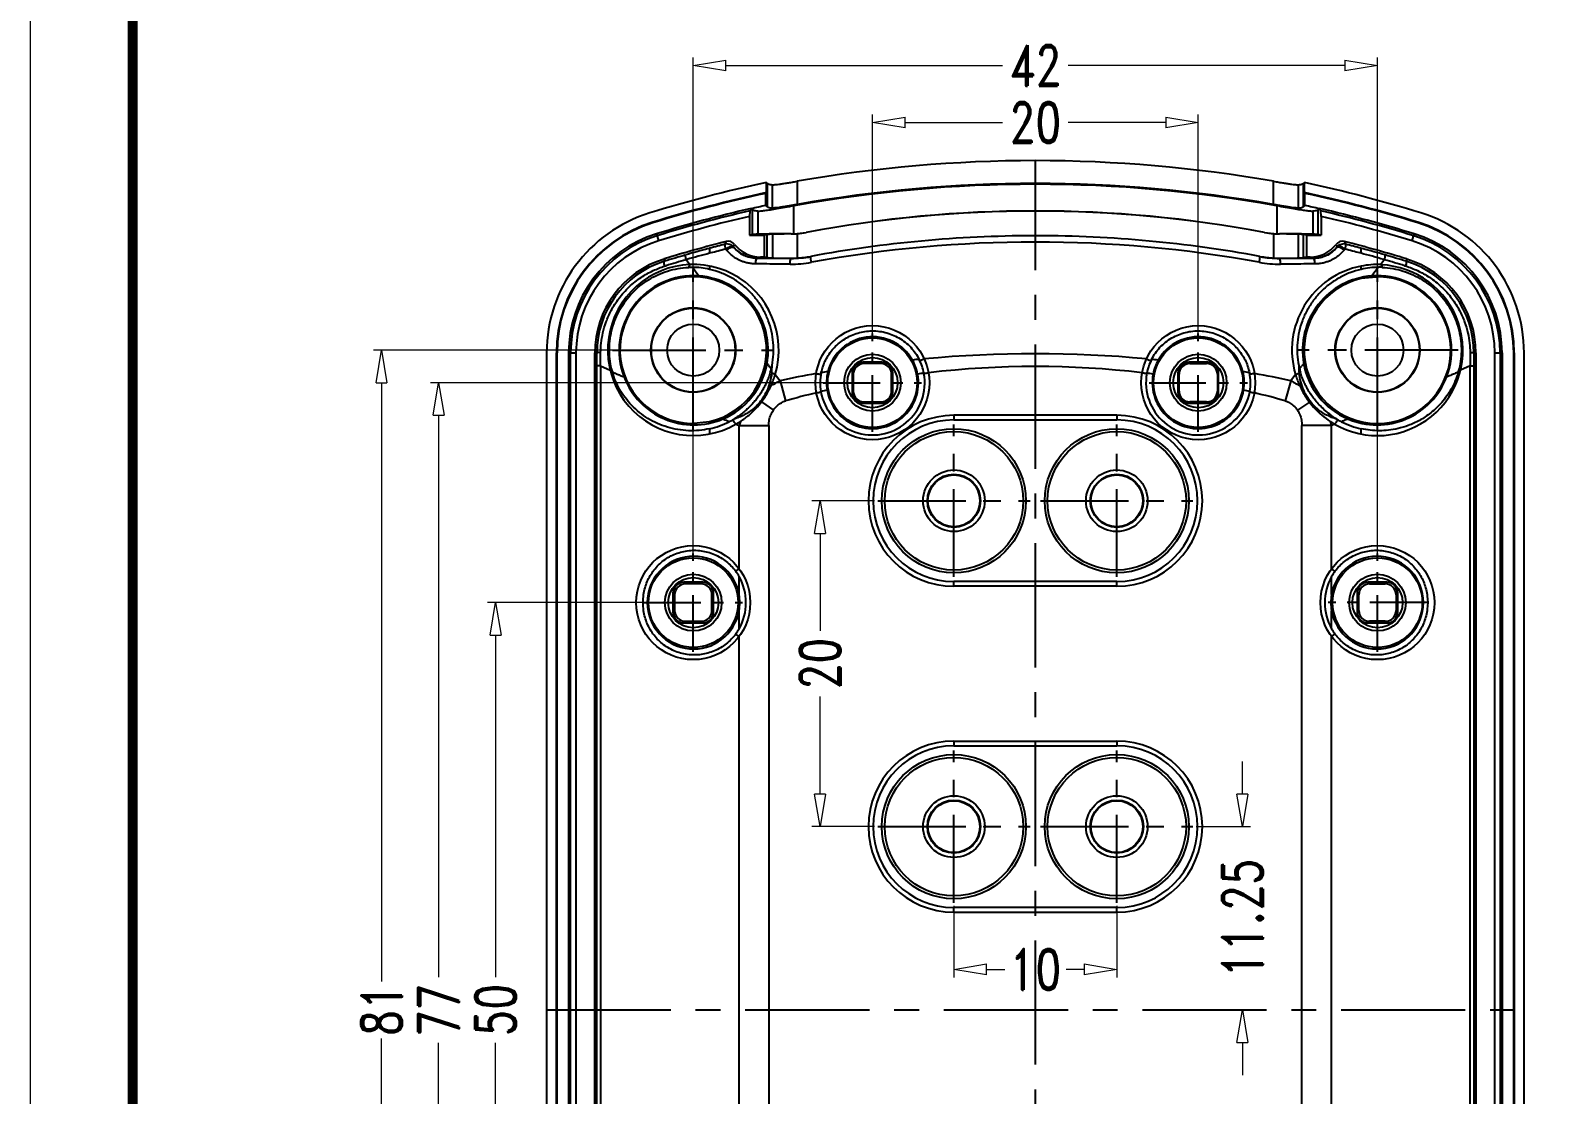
# Model space of a CAD drawing. Header units: millimetres. Extents: x 6083 to 6448, y 1315 to 1569.
# Drawn here: x 6082.9 to 6175.8, y 1370.4 to 1435.7 of the extents above; entities that cross this region are included whole.
import ezdxf

# ---------------------------------------------------------------- set-up
doc = ezdxf.new("R2010")
doc.units = ezdxf.units.MM
doc.linetypes.add('CENTER', pattern=[50.8, 31.75, -6.35, 6.35, -6.35])
doc.layers.add('dim', color=82, linetype='Continuous', lineweight=9)
doc.layers.add('from', color=7, linetype='Continuous', lineweight=13)
doc.styles.add('ROMAND', font='romand.shx', dxfattribs={"width": 0.75, "bigfont": 'gbcbig.shx'})
doc.dimstyles.new('YanXiu', dxfattribs={"dimtxt": 2.5, "dimasz": 2.2, "dimexe": 1, "dimexo": 0, "dimgap": 0.66, "dimtad": 0, "dimzin": 9, "dimdsep": 46, "dimtxsty": 'ROMAND', "dimblk": 'CLOSEDBLANK', "dimcen": 0, "dimclrd": 3, "dimclre": 3, "dimclrt": 7, "dimazin": 2, "dimtfac": 1, "dimtofl": 0, "dimtmove": 0, "dimatfit": 3, "dimldrblk": 'CLOSEDBLANK', "dimfxl": 1, "dimlwd": 5, "dimlwe": 5, "dimarcsym": 0})

# ---------------------------------------------------------------- blocks, each defined once
blk = doc.blocks.new('_ClosedBlank')
at = {"color": 0, "linetype": 'ByBlock', "lineweight": -2}
for p, q in [((-1, 0.167), (0, 0)), ((-1, 0.167), (-1, -0.167)), ((0, 0), (-1, -0.167))]:
    blk.add_line(p, q, dxfattribs=at)
blk = doc.blocks.new('*D49')
at = {"layer": 'Defpoints', "color": 0, "transparency": 16777216}
for p in [(-24.025, 25), (-33.135, -25), (-24.025, -25)]:
    blk.add_point(p, dxfattribs=at)
at = {"layer": 'dim', "color": 3, "lineweight": 5, "transparency": 16777216}
for p, q in [((-24.025, 25), (-33.635, 25)), ((-33.135, 23), (-33.135, 2.018)), ((-33.135, -23), (-33.135, -2.018)), ((-24.025, -25), (-33.635, -25))]:
    blk.add_line(p, q, dxfattribs=at)
at = {"layer": 'dim', "color": 3, "lineweight": 5, "transparency": 16777216, "xscale": 2, "yscale": 2, "zscale": 2}
for p, rotation in [((-33.135, 25), 90), ((-33.135, -25), 270)]:
    blk.add_blockref('_ClosedBlank', p, dxfattribs=dict(at, rotation=rotation))
at = {"layer": 'dim', "color": 7, "transparency": 16777216, "insert": (-33.135, 0), "char_height": 2.5, "attachment_point": 5, "rotation": 90, "style": 'ROMAND'}
blk.add_mtext('50', dxfattribs=at)
blk = doc.blocks.new('*D50')
at = {"layer": 'Defpoints', "color": 0, "transparency": 16777216}
for p in [(-25.95, 40.5), (-40.135, -40.5), (-25.95, -40.5)]:
    blk.add_point(p, dxfattribs=at)
at = {"layer": 'dim', "color": 3, "lineweight": 5, "transparency": 16777216}
for p, q in [((-25.95, 40.5), (-40.635, 40.5)), ((-40.135, 38.5), (-40.135, 1.75)), ((-40.135, -38.5), (-40.135, -1.75)), ((-25.95, -40.5), (-40.635, -40.5))]:
    blk.add_line(p, q, dxfattribs=at)
at = {"layer": 'dim', "color": 3, "lineweight": 5, "transparency": 16777216, "xscale": 2, "yscale": 2, "zscale": 2}
for p, rotation in [((-40.135, 40.5), 90), ((-40.135, -40.5), 270)]:
    blk.add_blockref('_ClosedBlank', p, dxfattribs=dict(at, rotation=rotation))
at = {"layer": 'dim', "color": 7, "transparency": 16777216, "insert": (-40.135, 0), "char_height": 2.5, "attachment_point": 5, "rotation": 90, "style": 'ROMAND'}
blk.add_mtext('81', dxfattribs=at)
blk = doc.blocks.new('*D51')
at = {"layer": 'Defpoints', "color": 0, "transparency": 16777216}
for p in [(-13.018, 38.5), (-36.635, -38.5), (-13.105, -38.5)]:
    blk.add_point(p, dxfattribs=at)
at = {"layer": 'dim', "color": 3, "lineweight": 5, "transparency": 16777216}
for p, q in [((-13.018, 38.5), (-37.135, 38.5)), ((-36.635, 36.5), (-36.635, 2.018)), ((-36.635, -36.5), (-36.635, -2.018)), ((-13.105, -38.5), (-37.135, -38.5))]:
    blk.add_line(p, q, dxfattribs=at)
at = {"layer": 'dim', "color": 3, "lineweight": 5, "transparency": 16777216, "xscale": 2, "yscale": 2, "zscale": 2}
for p, rotation in [((-36.635, 38.5), 90), ((-36.635, -38.5), 270)]:
    blk.add_blockref('_ClosedBlank', p, dxfattribs=dict(at, rotation=rotation))
at = {"layer": 'dim', "color": 7, "transparency": 16777216, "insert": (-36.635, 0), "char_height": 2.5, "attachment_point": 5, "rotation": 90, "style": 'ROMAND'}
blk.add_mtext('77', dxfattribs=at)
blk = doc.blocks.new('*D52')
at = {"layer": 'Defpoints', "color": 0, "transparency": 16777216}
for p in [(21, 57.967), (-21, 28.025), (21, 28.025)]:
    blk.add_point(p, dxfattribs=at)
at = {"layer": 'dim', "color": 3, "lineweight": 5, "transparency": 16777216}
for p, q in [((-21, 28.025), (-21, 58.467)), ((-19, 57.967), (-2.018, 57.967)), ((19, 57.967), (2.018, 57.967)), ((21, 28.025), (21, 58.467))]:
    blk.add_line(p, q, dxfattribs=at)
at = {"layer": 'dim', "color": 3, "lineweight": 5, "transparency": 16777216, "xscale": 2, "yscale": 2, "zscale": 2, "rotation": 180}
blk.add_blockref('_ClosedBlank', (-21, 57.967), dxfattribs=at)
at = {"layer": 'dim', "color": 3, "lineweight": 5, "transparency": 16777216, "xscale": 2, "yscale": 2, "zscale": 2}
blk.add_blockref('_ClosedBlank', (21, 57.967), dxfattribs=at)
at = {"layer": 'dim', "color": 7, "transparency": 16777216, "insert": (0, 57.967), "char_height": 2.5, "attachment_point": 5, "style": 'ROMAND'}
blk.add_mtext('42', dxfattribs=at)
blk = doc.blocks.new('*D53')
at = {"layer": 'Defpoints', "color": 0, "transparency": 16777216}
for p in [(10, 54.467), (-10, 41.518), (10, 41.518)]:
    blk.add_point(p, dxfattribs=at)
at = {"layer": 'dim', "color": 3, "lineweight": 5, "transparency": 16777216}
for p, q in [((-10, 41.518), (-10, 54.967)), ((10, 41.518), (10, 54.967)), ((-8, 54.467), (-2.018, 54.467)), ((8, 54.467), (2.018, 54.467))]:
    blk.add_line(p, q, dxfattribs=at)
at = {"layer": 'dim', "color": 3, "lineweight": 5, "transparency": 16777216, "xscale": 2, "yscale": 2, "zscale": 2, "rotation": 180}
blk.add_blockref('_ClosedBlank', (-10, 54.467), dxfattribs=at)
at = {"layer": 'dim', "color": 3, "lineweight": 5, "transparency": 16777216, "xscale": 2, "yscale": 2, "zscale": 2}
blk.add_blockref('_ClosedBlank', (10, 54.467), dxfattribs=at)
at = {"layer": 'dim', "color": 7, "transparency": 16777216, "insert": (0, 54.467), "char_height": 2.5, "attachment_point": 5, "style": 'ROMAND'}
blk.add_mtext('20', dxfattribs=at)
blk = doc.blocks.new('*D54')
at = {"layer": 'Defpoints', "color": 0, "transparency": 16777216}
for p in [(-9.867, 31.25), (-13.217, 11.25), (-9.867, 11.25)]:
    blk.add_point(p, dxfattribs=at)
at = {"layer": 'dim', "color": 3, "lineweight": 5, "transparency": 16777216}
for p, q in [((-9.867, 31.25), (-13.717, 31.25)), ((-13.217, 29.25), (-13.217, 23.268)), ((-13.217, 13.25), (-13.217, 19.232)), ((-9.867, 11.25), (-13.717, 11.25))]:
    blk.add_line(p, q, dxfattribs=at)
at = {"layer": 'dim', "color": 3, "lineweight": 5, "transparency": 16777216, "xscale": 2, "yscale": 2, "zscale": 2}
for p, rotation in [((-13.217, 31.25), 90), ((-13.217, 11.25), 270)]:
    blk.add_blockref('_ClosedBlank', p, dxfattribs=dict(at, rotation=rotation))
at = {"layer": 'dim', "color": 7, "transparency": 16777216, "insert": (-13.217, 21.25), "char_height": 2.5, "attachment_point": 5, "rotation": 90, "style": 'ROMAND'}
blk.add_mtext('20', dxfattribs=at)
blk = doc.blocks.new('*D55')
at = {"layer": 'Defpoints', "color": 0, "transparency": 16777216}
for p in [(9.867, 11.25), (9.867, 0), (12.709, 0)]:
    blk.add_point(p, dxfattribs=at)
at = {"layer": 'dim', "color": 3, "lineweight": 5, "transparency": 16777216}
for p, q in [((12.709, 13.25), (12.709, 15.25)), ((9.867, 11.25), (13.208, 11.25)), ((9.867, 0), (13.208, 0)), ((12.709, -2), (12.709, -4))]:
    blk.add_line(p, q, dxfattribs=at)
at = {"layer": 'dim', "color": 3, "lineweight": 5, "transparency": 16777216, "xscale": 2, "yscale": 2, "zscale": 2}
for p, rotation in [((12.709, 11.25), 270), ((12.709, 0), 90)]:
    blk.add_blockref('_ClosedBlank', p, dxfattribs=dict(at, rotation=rotation))
at = {"layer": 'dim', "color": 7, "transparency": 16777216, "insert": (12.709, 5.625), "char_height": 2.5, "attachment_point": 5, "rotation": 90, "style": 'ROMAND'}
blk.add_mtext('11.25', dxfattribs=at)
blk = doc.blocks.new('*D56')
at = {"layer": 'Defpoints', "color": 0, "transparency": 16777216}
for p in [(-5, 6.383), (5, 6.383), (5, 2.485)]:
    blk.add_point(p, dxfattribs=at)
at = {"layer": 'dim', "color": 3, "lineweight": 5, "transparency": 16777216}
for p, q in [((-5, 6.383), (-5, 1.986)), ((5, 6.383), (5, 1.986)), ((-3, 2.485), (-1.884, 2.485)), ((3, 2.485), (1.884, 2.485))]:
    blk.add_line(p, q, dxfattribs=at)
at = {"layer": 'dim', "color": 3, "lineweight": 5, "transparency": 16777216, "xscale": 2, "yscale": 2, "zscale": 2, "rotation": 180}
blk.add_blockref('_ClosedBlank', (-5, 2.485), dxfattribs=at)
at = {"layer": 'dim', "color": 3, "lineweight": 5, "transparency": 16777216, "xscale": 2, "yscale": 2, "zscale": 2}
blk.add_blockref('_ClosedBlank', (5, 2.485), dxfattribs=at)
at = {"layer": 'dim', "color": 7, "transparency": 16777216, "insert": (0, 2.485), "char_height": 2.5, "attachment_point": 5, "style": 'ROMAND'}
blk.add_mtext('10', dxfattribs=at)
blk = doc.blocks.new('u49')
at = {"color": 1, "linetype": 'CENTER', "ltscale": 0.24}
for p, q in [((0, -52.128), (0, 52.128)), ((-30, 0), (30, 0))]:
    blk.add_line(p, q, dxfattribs=at)
at = {"color": 7, "linetype": 'Continuous'}
for p, q in [((-16.513, 50.164), (-16.55, 50.119)), ((-16.513, 50.777), (-16.466, 50.739)), ((-16.513, 50.164), (-16.513, 50.777)), ((-16.466, 50.739), (-16.466, 49.305)), ((-16.141, 49.218), (-16.141, 50.65)), ((-14.619, 50.863), (-14.619, 49.437)), ((14.619, 49.437), (14.619, 50.863)), ((16.141, 50.65), (16.141, 49.218)), ((16.466, 50.739), (16.513, 50.777)), ((16.466, 49.305), (16.466, 50.739)), ((16.513, 50.164), (16.513, 50.777)), ((16.55, 50.119), (16.513, 50.164)), ((-16.55, 49.373), (-16.55, 50.119)), ((-16.466, 49.305), (-16.55, 49.373)), ((-14.822, 47.64), (-14.822, 49.351)), ((14.822, 49.351), (14.822, 47.64)), ((16.55, 49.373), (16.466, 49.305)), ((16.55, 49.373), (16.55, 50.119)), ((-23.485, 48.347), (-23.474, 48.312)), ((-17.525, 49.047), (-17.54, 48.709)), ((-17.54, 48.709), (-17.54, 47.561)), ((-17.365, 47.59), (-17.365, 49.105)), ((-17.028, 49.018), (-17.028, 47.616)), ((17.028, 49.018), (17.028, 47.616)), ((17.365, 47.59), (17.365, 49.105)), ((17.54, 48.709), (17.525, 49.047)), ((17.54, 48.709), (17.54, 47.561)), ((23.485, 48.347), (23.474, 48.312)), ((-23.263, 47.631), (-23.13, 47.202)), ((-17.365, 47.59), (-17.54, 47.561)), ((-17.54, 47.561), (-16.639, 47.561)), ((-16.466, 47.59), (-16.639, 47.561)), ((-16.639, 47.561), (-16.639, 46.211)), ((-16.466, 46.182), (-16.466, 47.59)), ((-16.141, 47.615), (-16.141, 46.156)), ((-14.996, 47.628), (-14.996, 47.636)), ((-14.619, 47.643), (-14.619, 46.153)), ((-14.062, 47.717), (-14.064, 47.725)), ((14.062, 47.717), (14.064, 47.725)), ((14.619, 47.643), (14.619, 46.153)), ((14.996, 47.628), (14.996, 47.636)), ((16.141, 47.615), (16.141, 46.156)), ((16.639, 47.561), (16.466, 47.59)), ((16.466, 46.182), (16.466, 47.59)), ((16.639, 47.561), (17.54, 47.561)), ((16.639, 47.561), (16.639, 46.211)), ((17.54, 47.561), (17.365, 47.59)), ((23.13, 47.202), (23.263, 47.631)), ((-20.078, 46.728), (-20, 46.749)), ((-19.926, 46.461), (-20, 46.442)), ((-19.037, 47), (-18.981, 47.167)), ((18.981, 47.167), (19.037, 47)), ((20, 46.442), (19.926, 46.461)), ((20, 46.749), (20.078, 46.728)), ((-22.796, 46.092), (-22.755, 45.958)), ((-22.757, 45.651), (-22.669, 45.678)), ((-21.436, 46.051), (-21.389, 46.064)), ((-21.436, 46.051), (-21.205, 45.746)), ((-21.057, 45.582), (-20.653, 45.054)), ((-20, 45.654), (-20, 45.456)), ((-14.996, 46.128), (-17.096, 46.131)), ((-16.639, 46.211), (-16.879, 46.211)), ((-16.466, 46.182), (-16.639, 46.211)), ((-14.996, 46.143), (-14.996, 46.128)), ((-13.788, 46.253), (-13.786, 46.239)), ((13.788, 46.253), (13.786, 46.239)), ((14.996, 46.143), (14.996, 46.128)), ((17.096, 46.131), (14.996, 46.128)), ((16.639, 46.211), (16.466, 46.182)), ((16.879, 46.211), (16.639, 46.211)), ((20, 45.456), (20, 45.654)), ((21.058, 45.582), (20.654, 45.055)), ((21.438, 46.051), (21.205, 45.745)), ((21.391, 46.064), (21.438, 46.051)), ((22.669, 45.678), (22.757, 45.651)), ((22.796, 46.092), (22.755, 45.958)), ((21.145, 44.998), (20, 44.887)), ((-30, 40.332), (-30, -40.332)), ((-29.4, 40.323), (-29.363, 40.323)), ((-29.4, -40.323), (-29.4, 40.323)), ((-29.363, -40.323), (-29.363, 40.323)), ((-28.65, 40.323), (-28.201, 40.323)), ((-28.65, 40.323), (-28.65, -40.323)), ((-28.527, -40.323), (-28.527, 40.323)), ((-28.201, 40.323), (-28.201, -40.323)), ((-27.042, 40.332), (-26.915, 40.332)), ((-27.042, -40.332), (-27.042, 40.332)), ((-26.914, 39.529), (-26.915, 40.332)), ((26.915, 40.332), (26.914, 39.529)), ((27.042, 40.332), (26.915, 40.332)), ((27.042, 40.332), (27.042, -40.332)), ((28.201, 40.323), (28.65, 40.323)), ((28.201, -40.323), (28.201, 40.323)), ((28.527, 40.323), (28.527, -40.323)), ((28.65, 40.323), (28.65, -40.323)), ((29.4, 40.323), (29.363, 40.323)), ((29.363, -40.323), (29.363, 40.323)), ((29.4, 40.323), (29.4, -40.323)), ((30, -40.332), (30, 40.332)), ((-26.692, 39.529), (-26.914, 39.529)), ((-26.914, -39.529), (-26.914, 39.529)), ((-26.692, 39.529), (-26.106, 39.278)), ((-26.692, 39.529), (-26.692, -39.529)), ((-26.106, 39.278), (-26.023, 39.359)), ((-16.187, 39.092), (-16.271, 39.129)), ((-15.97, 38.997), (-15.674, 38.622)), ((-11.25, 39.086), (-11.178, 39.013)), ((-11.25, 39.086), (-11.25, 37.914)), ((-11.178, 39.013), (-11.178, 37.987)), ((-9.414, 39.75), (-10.586, 39.75)), ((-10.586, 39.75), (-10.513, 39.678)), ((-9.487, 39.678), (-10.513, 39.678)), ((-9.414, 39.75), (-9.487, 39.678)), ((-8.75, 39.086), (-8.822, 39.013)), ((-8.822, 37.987), (-8.822, 39.013)), ((-8.75, 37.914), (-8.75, 39.086)), ((8.75, 39.086), (8.822, 39.013)), ((8.75, 39.086), (8.75, 37.914)), ((8.822, 37.987), (8.822, 39.013)), ((10.586, 39.75), (9.414, 39.75)), ((9.414, 39.75), (9.487, 39.678)), ((9.487, 39.678), (10.513, 39.678)), ((10.586, 39.75), (10.513, 39.678)), ((11.25, 39.086), (11.178, 39.013)), ((11.178, 39.013), (11.178, 37.987)), ((11.25, 37.914), (11.25, 39.086)), ((15.97, 38.997), (15.674, 38.622)), ((16.187, 39.091), (16.271, 39.128)), ((26.106, 39.278), (26.023, 39.359)), ((26.692, 39.529), (26.106, 39.278)), ((26.692, 39.529), (26.914, 39.529)), ((26.692, -39.529), (26.692, 39.529)), ((26.914, 39.529), (26.914, -39.529)), ((-15.674, 38.622), (-15.329, 37.388)), ((15.674, 38.622), (15.329, 37.388)), ((-16.805, 37.322), (-16.08, 36.82)), ((-11.25, 37.914), (-11.178, 37.987)), ((-10.586, 37.25), (-10.513, 37.322)), ((-10.586, 37.25), (-9.414, 37.25)), ((-10.513, 37.322), (-9.487, 37.322)), ((-9.414, 37.25), (-9.487, 37.322)), ((-8.75, 37.914), (-8.822, 37.987)), ((8.75, 37.914), (8.822, 37.987)), ((9.414, 37.25), (9.487, 37.322)), ((9.414, 37.25), (10.586, 37.25)), ((10.513, 37.322), (9.487, 37.322)), ((10.586, 37.25), (10.513, 37.322)), ((11.25, 37.914), (11.178, 37.987)), ((16.82, 37.303), (16.089, 36.808)), ((5, 36.5), (-5, 36.5)), ((-5, 36.5), (-5, 36.211)), ((-5, 36.211), (5, 36.211)), ((5, 36.5), (5, 36.211)), ((-21.145, 36.002), (-20, 36.113)), ((-20, 35.671), (-20, 35.346)), ((-18.186, 35.88), (-16.366, 35.88)), ((-18.186, 27.081), (-18.186, 35.88)), ((-16.366, 35.88), (-16.366, -35.88)), ((18.186, 35.88), (16.366, 35.88)), ((16.366, -35.88), (16.366, 35.88)), ((18.186, 27.081), (18.186, 35.88)), ((20, 35.346), (20, 35.671)), ((-18.393, 26.927), (-18.186, 27.081)), ((18.393, 26.927), (18.186, 27.081)), ((-20.414, 26.25), (-21.586, 26.25)), ((-21.586, 26.25), (-21.482, 26.147)), ((-20.518, 26.147), (-21.482, 26.147)), ((-20.414, 26.25), (-20.518, 26.147)), ((-18.186, 25.506), (-18.186, 26.608)), ((5, 26.289), (-5, 26.289)), ((-5, 26), (-5, 26.289)), ((5, 26), (-5, 26)), ((5, 26), (5, 26.289)), ((18.186, 25.506), (18.186, 26.608)), ((20.414, 26.25), (20.518, 26.147)), ((21.586, 26.25), (20.414, 26.25)), ((20.518, 26.147), (21.482, 26.147)), ((21.586, 26.25), (21.482, 26.147)), ((-22.25, 25.586), (-22.147, 25.482)), ((-22.25, 25.586), (-22.25, 24.414)), ((-22.147, 25.482), (-22.147, 24.518)), ((-19.75, 25.586), (-19.853, 25.482)), ((-19.853, 24.518), (-19.853, 25.482)), ((-19.75, 24.414), (-19.75, 25.586)), ((19.75, 25.586), (19.853, 25.482)), ((19.75, 25.586), (19.75, 24.414)), ((19.853, 24.518), (19.853, 25.482)), ((22.25, 25.586), (22.147, 25.482)), ((22.147, 25.482), (22.147, 24.518)), ((22.25, 24.414), (22.25, 25.586)), ((-22.25, 24.414), (-22.147, 24.518)), ((-19.75, 24.414), (-19.853, 24.518)), ((-18.186, 23.392), (-18.186, 24.494)), ((18.186, 23.392), (18.186, 24.494)), ((19.75, 24.414), (19.853, 24.518)), ((22.25, 24.414), (22.147, 24.518)), ((-21.586, 23.75), (-21.482, 23.853)), ((-21.586, 23.75), (-20.414, 23.75)), ((-21.482, 23.853), (-20.518, 23.853)), ((-20.414, 23.75), (-20.518, 23.853)), ((20.414, 23.75), (20.518, 23.853)), ((20.414, 23.75), (21.586, 23.75)), ((21.482, 23.853), (20.518, 23.853)), ((21.586, 23.75), (21.482, 23.853)), ((-18.186, 22.919), (-18.393, 23.073)), ((-18.186, -22.919), (-18.186, 22.919)), ((18.186, 22.919), (18.393, 23.073)), ((18.186, -22.919), (18.186, 22.919)), ((-5, 16.5), (5, 16.5)), ((-5, 16.5), (-5, 16.211)), ((-5, 16.211), (5, 16.211)), ((5, 16.5), (5, 16.211)), ((5, 6.289), (-5, 6.289)), ((-5, 6), (-5, 6.289)), ((-5, 6), (5, 6)), ((5, 6), (5, 6.289))]:
    blk.add_line(p, q, dxfattribs=at)
at = {"color": 1, "linetype": 'CENTER', "ltscale": 0.18}
for p, q in [((-21, 35.55), (-21, 45.45)), ((21, 35.55), (21, 45.45)), ((-25.95, 40.5), (-16.05, 40.5)), ((25.95, 40.5), (16.05, 40.5))]:
    blk.add_line(p, q, dxfattribs=at)
at = {"color": 1, "linetype": 'CENTER', "ltscale": 0.109756}
for p, q in [((-10, 35.482), (-10, 41.518)), ((10, 35.482), (10, 41.518)), ((-13.018, 38.5), (-6.982, 38.5)), ((6.982, 38.5), (13.018, 38.5))]:
    blk.add_line(p, q, dxfattribs=at)
at = {"color": 1, "linetype": 'CENTER', "ltscale": 0.17}
for p, q in [((-5, 26.575), (-5, 35.925)), ((5, 26.575), (5, 35.925)), ((-9.675, 31.25), (-0.325, 31.25)), ((0.325, 31.25), (9.675, 31.25)), ((-5, 6.575), (-5, 15.925)), ((5, 6.575), (5, 15.925)), ((-9.675, 11.25), (-0.325, 11.25)), ((0.325, 11.25), (9.675, 11.25))]:
    blk.add_line(p, q, dxfattribs=at)
at = {"color": 1, "linetype": 'CENTER', "ltscale": 0.11}
for p, q in [((-21, 21.975), (-21, 28.025)), ((21, 21.975), (21, 28.025)), ((-24.025, 25), (-17.975, 25)), ((24.025, 25), (17.975, 25))]:
    blk.add_line(p, q, dxfattribs=at)
at = {"color": 7, "linetype": 'Continuous'}
for centre, radius in [((-21, 40.5), 2.6), ((-21, 40.5), 2.574), ((21, 40.5), 2.6), ((21, 40.5), 2.574), ((-21, 40.5), 1.6), ((-10, 38.5), 3.5), ((10, 38.5), 3.5), ((21, 40.5), 1.6), ((-10, 38.5), 2.744), ((10, 38.5), 2.744), ((-10, 38.5), 1.741), ((-10, 38.5), 1.539), ((10, 38.5), 1.741), ((10, 38.5), 1.539), ((-5, 31.25), 4.425), ((-5, 31.25), 4.25), ((5, 31.25), 4.425), ((5, 31.25), 4.25), ((-5, 31.25), 1.891), ((-5, 31.25), 1.63), ((-5, 31.25), 1.591), ((5, 31.25), 1.891), ((5, 31.25), 1.63), ((5, 31.25), 1.591), ((-21, 25), 3.5), ((21, 25), 3.5), ((-21, 25), 2.75), ((21, 25), 2.75), ((-21, 25), 1.741), ((-21, 25), 1.539), ((21, 25), 1.741), ((21, 25), 1.539), ((-5, 11.25), 4.425), ((-5, 11.25), 4.25), ((5, 11.25), 4.425), ((5, 11.25), 4.25), ((-5, 11.25), 1.891), ((5, 11.25), 1.891), ((-5, 11.25), 1.63), ((-5, 11.25), 1.591), ((5, 11.25), 1.63), ((5, 11.25), 1.591)]:
    blk.add_circle(centre, radius, dxfattribs=at)
for centre, radius, start, end in [((0, -32.998), 85.126, 80.11124, 99.88876), ((0, -27.5), 80, 101.91245, 107.21133), ((0, -27.5), 79.4, 102.0038, 107.20399), ((0, -32.713), 83.392, 79.7622, 100.2378), ((0, -32.798), 83.524, 79.91963, 100.08037), ((0, -27.5), 80, 72.78867, 78.08755), ((0, -27.5), 79.4, 72.79601, 77.9962), ((0, -27.5), 79.363, 102.03651, 107.20399), ((0, -27.5), 78.635, 102.14973, 102.82104), ((0, -27.5), 79.363, 72.79601, 77.96349), ((0, -27.5), 78.635, 77.17896, 77.85027), ((-21.015, 40.335), 8.985, 107.1977, 180.01363), ((-21, 40.323), 8.4, 107.20399, 180), ((-21, 40.323), 8.363, 107.20399, 180), ((0, -27.5), 78.65, 102.82104, 107.20399), ((0, -27.5), 78.527, 102.89509, 107.20399), ((0, -27.5), 78.201, 102.96158, 107.20399), ((0, -26.73), 75.771, 79.30352, 100.69648), ((0, -26.719), 75.753, 79.30202, 100.69798), ((0, -27.5), 78.65, 72.79601, 77.17896), ((0, -27.5), 78.527, 72.79601, 77.10491), ((0, -27.5), 78.201, 72.79601, 77.03842), ((21, 40.323), 8.363, 0, 72.79601), ((21, 40.323), 8.4, 0, 72.79601), ((21.015, 40.335), 8.985, 359.98637, 72.8023), ((-21, 40.323), 7.65, 107.20399, 180), ((-21, 40.323), 7.527, 107.20399, 180), ((-15.016, 52.849), 5.221, 270.22532, 274.36223), ((-15.009, 52.798), 5.162, 270.14854, 272.08201), ((-15.006, 52.714), 5.078, 272.08218, 280.69674), ((-15.006, 52.714), 5.086, 274.36477, 280.6983), ((0, -28.268), 75.785, 90.10643, 100.48295), ((0, -28.228), 75.746, 89.91405, 90.10636), ((0, -28.268), 75.785, 79.51705, 89.91397), ((15.006, 52.714), 5.086, 259.30169, 265.63524), ((15.006, 52.714), 5.078, 259.30324, 267.91784), ((15.016, 52.845), 5.217, 265.63647, 269.77599), ((15.009, 52.798), 5.161, 267.9179, 269.85155), ((21, 40.323), 7.527, 0, 72.79601), ((21, 40.323), 7.65, 0, 72.79601), ((-21, 40.323), 7.201, 107.20399, 180), ((0, -27.5), 77.042, 104.26287, 107.21133), ((-0.012, -28.021), 77.395, 105.02655, 106.09339), ((-0.41, -28.374), 77.338, 104.67304, 105.73971), ((-0.007, -28.039), 77.414, 104.23033, 104.96695), ((-0.201, -29.151), 78.142, 103.92637, 104.62081), ((-18.913, 46.515), 0.5, 61.73393, 104.32201), ((-17.049, 48.34), 2.558, 220.02826, 221.90262), ((-18.858, 46.683), 0.5, 37.67716, 104.26384), ((-18.213, 45.737), 1.161, 118.30813, 129.58297), ((-37.707, 56.015), 21.257, 334.4269, 334.87079), ((-17.011, 48.111), 1.983, 219.87837, 221.78291), ((-17.011, 48.136), 2, 222.31434, 269.99094), ((-16.879, 48.211), 2, 217.67979, 270.00185), ((0, -29.605), 76.736, 79.67875, 100.32124), ((16.879, 48.211), 2, 269.99817, 322.32021), ((17.011, 48.136), 2, 270.01002, 317.68495), ((18.858, 46.683), 0.5, 75.73622, 142.32278), ((37.68, 56.002), 21.227, 205.12887, 205.57337), ((17.011, 48.111), 1.983, 318.21735, 320.12164), ((18.913, 46.515), 0.5, 75.67798, 118.26621), ((18.213, 45.737), 1.161, 50.41792, 61.69256), ((17.05, 48.339), 2.557, 318.09758, 319.9726), ((0, -27.5), 77.042, 72.78867, 75.73713), ((0.185, -29.212), 78.206, 75.37935, 76.07322), ((0.007, -28.04), 77.415, 75.03303, 75.76964), ((0.422, -28.328), 77.29, 74.25879, 75.32712), ((0.012, -28.02), 77.394, 73.90558, 74.97342), ((21, 40.323), 7.201, 0, 72.79601), ((-21.013, 40.333), 6.028, 107.20383, 180.0075), ((-21.036, 40.336), 5.879, 108.09066, 180.03566), ((-21, 40.504), 5.246, 343.36361, 300.11142), ((-21.029, 40.319), 5.898, 107.01899, 108.10197), ((2.053, -35.186), 84.852, 106.09215, 107.00006), ((4.849, -43.067), 92.913, 106.43325, 107.22719), ((-21.116, 40.584), 4.998, 77.09224, 89.3151), ((-19.984, 51.532), 6.161, 298.85482, 300.26411), ((-15.01, 52.815), 7.04, 269.61124, 280.32066), ((-14.988, 52.687), 6.559, 269.93022, 280.55866), ((-14.971, 52.498), 6.355, 269.77593, 273.17255), ((-14.982, 52.705), 6.562, 273.17137, 280.48275), ((15.01, 52.815), 7.04, 259.67943, 270.38883), ((14.988, 52.687), 6.559, 259.44136, 270.06981), ((14.982, 52.705), 6.562, 259.51722, 266.82865), ((14.971, 52.494), 6.35, 266.82618, 270.22535), ((21, 40.5), 5.25, 100.98068, 196.62563), ((19.984, 51.532), 6.161, 239.73589, 241.14516), ((20.998, 40.495), 5.244, 239.88304, 87.75739), ((20.999, 40.512), 5.238, 87.72911, 100.99552), ((21.114, 40.598), 4.983, 90.64423, 102.91632), ((21.126, 39.864), 5.718, 88.39972, 90.67881), ((-4.319, -41.314), 91.082, 72.76472, 73.57377), ((-1.983, -34.951), 84.607, 72.99863, 73.90826), ((21.029, 40.321), 5.896, 71.89844, 72.98168), ((21.013, 40.333), 6.028, 359.9925, 72.79617), ((21.036, 40.336), 5.879, 359.96505, 71.90897), ((-20.981, 40.494), 4.572, 85.88668, 201.14614), ((-21, 40.5), 4.5, 282.83959, 268.14823), ((-20.982, 40.483), 4.583, 349.74762, 85.87099), ((20.982, 40.483), 4.583, 94.11176, 190.24364), ((21, 40.5), 4.5, 102.83959, 88.14823), ((20.981, 40.494), 4.572, 338.85385, 94.09621), ((-9.999, 38.493), 2.824, 29.69308, 165.78057), ((9.999, 38.493), 2.824, 14.22, 150.30771), ((-362.526, 42.337), 335.845, 359.52095, 359.66158), ((0.048, -22.007), 62.359, 96.61379, 96.99434), ((-9.875, 38.517), 3.086, 10.47784, 27.2988), ((0, -35.095), 75.366, 84.80821, 95.1917), ((9.862, 38.52), 3.071, 152.63739, 169.53919), ((-0.058, -22.088), 62.44, 83.00585, 83.3855), ((362.956, 42.34), 336.275, 180.33846, 180.47892), ((-20.953, 40.61), 5.222, 193.86139, 196.23054), ((-20.969, 40.478), 4.57, 293.02457, 349.78009), ((25.787, 72.806), 53.703, 218.10265, 218.32423), ((-55.169, 8.82), 49.487, 38.08023, 38.32034), ((-23.025, 41.02), 7.014, 344.36377, 346.15656), ((-20.986, 40.495), 5.235, 335.38482, 343.36374), ((-21.177, 40.565), 5.11, 346.15023, 348.68477), ((-20.636, 39.528), 4.47, 354.41288, 0.44059), ((-0.278, -33.585), 73.83, 100.28095, 102.03649), ((-10.138, 38.471), 3.071, 167.87289, 189.80907), ((-10, 38.5), 3.211, 189.89659, 10.37247), ((-0.143, -34.338), 74.596, 99.71924, 100.03401), ((-10.018, 38.497), 2.804, 165.77725, 189.44593), ((-10, 38.5), 2.822, 189.44613, 10.81771), ((-9.983, 38.503), 2.806, 10.82009, 29.66732), ((-0.016, -16.931), 56.423, 96.94741, 97.34303), ((0, -17.424), 56.915, 83.38737, 96.61238), ((10, 38.5), 3.211, 169.62813, 350.10372), ((-0.001, -17.059), 56.552, 82.65637, 83.05108), ((10, 38.5), 2.822, 169.18312, 350.55436), ((9.983, 38.503), 2.805, 150.33222, 169.18203), ((0.202, -33.995), 74.247, 79.96473, 80.28131), ((10.018, 38.497), 2.805, 350.55478, 14.22221), ((10.136, 38.471), 3.073, 350.19401, 12.11162), ((0.177, -34.101), 74.356, 77.97028, 79.71307), ((20.982, 40.494), 5.231, 196.63217, 204.6192), ((20.635, 39.528), 4.47, 179.56011, 185.60189), ((21.144, 40.558), 5.076, 191.31177, 193.86671), ((-22.379, 69.717), 49.114, 321.79495, 322.03701), ((23.149, 41.052), 7.142, 193.86418, 195.62817), ((52.399, 11.376), 45.73, 141.78037, 142.04133), ((20.969, 40.479), 4.57, 190.21385, 246.97274), ((21.017, 40.594), 5.156, 343.73856, 346.13862), ((-20.971, 40.487), 4.578, 201.04814, 293.00985), ((20.971, 40.487), 4.578, 246.99015, 338.95186), ((-0.252, -16.426), 55.886, 103.65479, 105.6517), ((-0.176, -16.738), 56.207, 102.96307, 103.36022), ((0.191, -16.67), 56.138, 76.63856, 77.03621), ((0.218, -16.548), 56.013, 74.34949, 76.34159), ((-21.782, 41.937), 6.553, 297.1591, 299.19693), ((-21.143, 40.572), 5.051, 300.42781, 301.3884), ((-5, 31.25), 5.25, 90, 270), ((-5, 31.25), 4.961, 90, 270), ((5, 31.25), 5.25, 270, 90), ((5, 31.25), 4.961, 270, 90), ((21.141, 40.569), 5.047, 238.61066, 239.57212), ((21.813, 41.991), 6.615, 240.79454, 242.81259), ((-21.093, 40.601), 5.05, 282.51463, 297.12967), ((-20.981, 40.466), 5.211, 300.11447, 303.47293), ((-14.088, 34.658), 4.276, 160.01637, 163.38956), ((20.993, 40.485), 5.233, 236.53909, 239.87764), ((21.095, 40.606), 5.055, 242.88256, 257.51098), ((-20.982, 25.003), 2.841, 10.19087, 180.06797), ((-20.847, 25.102), 3.059, 29.51643, 36.64628), ((20.982, 25.003), 2.841, 359.93204, 169.80913), ((20.837, 25.108), 3.046, 143.33962, 150.49875), ((-21.033, 25), 3.27, 330.53905, 29.46105), ((21.033, 25), 3.27, 150.53905, 209.46104), ((-20.988, 25), 2.847, 349.7634, 10.2366), ((20.988, 25), 2.847, 169.7634, 190.2366), ((-20.982, 24.997), 2.841, 179.93204, 349.80913), ((20.982, 24.997), 2.841, 190.19087, 0.06796), ((-20.837, 24.892), 3.046, 323.33962, 330.49875), ((20.847, 24.898), 3.059, 209.51643, 216.64628), ((-5, 11.25), 5.25, 90, 270), ((-5, 11.25), 4.961, 90, 270), ((5, 11.25), 5.25, 270, 90), ((5, 11.25), 4.961, 270, 90)]:
    blk.add_arc(centre, radius, start, end, dxfattribs=at)
for centre, major_axis, ratio, start_param, end_param in [((8.5, 47.578), (25.9, 0), 0.008727, 2.971826, 3.089233), ((-14.169, 47.612), (2.9, 0), 0.008727, 1.859762, 2.971826), ((8.5, 47.578), (25, 0), 0.008727, 2.971826, 3.089233), ((-14.169, 47.612), (2, 0), 0.008727, 1.996754, 2.971826), ((14.169, 47.612), (2.9, 0), 0.008727, 0.169767, 1.281831), ((14.169, 47.612), (2, 0), 0.008727, 0.169767, 1.144839), ((-8.5, 47.578), (25, 0), 0.008727, 0.05236, 0.169767), ((-8.5, 47.578), (25.9, 0), 0.008727, 0.05236, 0.169767), ((8.5, 46.193), (25, 0), 0.008727, -3.089233, -2.971826), ((-14.169, 46.159), (2, 0), 0.008727, -2.971826, -1.996754), ((14.169, 46.159), (2, 0), 0.008727, -1.144839, -0.169767), ((-8.5, 46.193), (25, 0), 0.008727, -0.169767, -0.05236), ((-10.585, 39.085), (0.47, -0.47), 0.999695, 2.356347, 3.926839), ((-10.513, 39.013), (0.47, -0.47), 0.999695, 2.356347, 3.926839), ((-9.487, 39.013), (0.47, 0.47), 0.999695, -0.785246, 0.785246), ((-9.415, 39.085), (0.47, 0.47), 0.999695, -0.785246, 0.785246), ((9.415, 39.085), (0.47, -0.47), 0.999695, 2.356347, 3.926839), ((9.487, 39.013), (0.47, -0.47), 0.999695, 2.356347, 3.926839), ((10.513, 39.013), (0.47, 0.47), 0.999695, -0.785246, 0.785246), ((10.585, 39.085), (0.47, 0.47), 0.999695, -0.785246, 0.785246), ((-10.585, 37.915), (0.47, 0.47), 0.999695, -3.926839, -2.356347), ((-10.513, 37.987), (0.47, 0.47), 0.999695, -3.926839, -2.356347), ((-9.487, 37.987), (0.47, -0.47), 0.999695, -0.785246, 0.785246), ((-9.415, 37.915), (0.47, -0.47), 0.999695, -0.785246, 0.785246), ((9.415, 37.915), (0.47, 0.47), 0.999695, -3.926839, -2.356347), ((9.487, 37.987), (0.47, 0.47), 0.999695, -3.926839, -2.356347), ((10.513, 37.987), (0.47, -0.47), 0.999695, -0.785246, 0.785246), ((10.585, 37.915), (0.47, -0.47), 0.999695, -0.785246, 0.785246), ((-21.585, 25.585), (0.47, -0.47), 0.999695, 2.356347, 3.926839), ((-21.482, 25.482), (0.47, -0.47), 0.999695, 2.356347, 3.926839), ((-20.518, 25.482), (0.47, 0.47), 0.999695, -0.785246, 0.785246), ((-20.415, 25.585), (0.47, 0.47), 0.999695, -0.785246, 0.785246), ((20.415, 25.585), (0.47, -0.47), 0.999695, 2.356347, 3.926839), ((20.518, 25.482), (0.47, -0.47), 0.999695, 2.356347, 3.926839), ((21.482, 25.482), (0.47, 0.47), 0.999695, -0.785246, 0.785246), ((21.585, 25.585), (0.47, 0.47), 0.999695, -0.785246, 0.785246), ((-21.585, 24.415), (0.47, 0.47), 0.999695, -3.926839, -2.356347), ((-21.482, 24.518), (0.47, 0.47), 0.999695, -3.926839, -2.356347), ((-20.518, 24.518), (0.47, -0.47), 0.999695, -0.785246, 0.785246), ((-20.415, 24.415), (0.47, -0.47), 0.999695, -0.785246, 0.785246), ((20.415, 24.415), (0.47, 0.47), 0.999695, -3.926839, -2.356347), ((20.518, 24.518), (0.47, 0.47), 0.999695, -3.926839, -2.356347), ((21.482, 24.518), (0.47, -0.47), 0.999695, -0.785246, 0.785246), ((21.585, 24.415), (0.47, -0.47), 0.999695, -0.785246, 0.785246)]:
    blk.add_ellipse(centre, major_axis=major_axis, ratio=ratio, start_param=start_param, end_param=end_param, dxfattribs=at)
for points, start_tangent, end_tangent in [([(-16.466, 50.739), (-16.395, 50.701)], (0.776513, -0.630101), (0.937417, -0.348209)), ([(-16.395, 50.701), (-16.287, 50.672), (-16.141, 50.65)], (0.937417, -0.348209), (0.994465, -0.105068)), ([(-16.141, 50.65), (-16.056, 50.65), (-15.918, 50.662), (-15.731, 50.685), (-15.5, 50.718), (-15.233, 50.76), (-14.937, 50.809), (-14.619, 50.863)], (0.994465, -0.105068), (0.985155, 0.171664)), ([(14.619, 50.863), (14.938, 50.809), (15.235, 50.76), (15.502, 50.718), (15.732, 50.685), (15.919, 50.662), (16.056, 50.65), (16.141, 50.65)], (0.985155, -0.171664), (0.994465, 0.105068)), ([(16.141, 50.65), (16.287, 50.672), (16.395, 50.701), (16.466, 50.739)], (0.994465, 0.105068), (0.776513, 0.630101)), ([(-14.822, 49.351), (-15.365, 49.254), (-15.858, 49.169), (-16.285, 49.099), (-16.629, 49.049), (-16.88, 49.022), (-17.028, 49.018)], (-0.98409, -0.177669), (-0.995914, 0.09031)), ([(-16.466, 49.305), (-16.395, 49.268), (-16.287, 49.239), (-16.141, 49.218)], (0.777695, -0.628641), (0.994834, -0.101511)), ([(-14.619, 49.437), (-14.938, 49.381), (-15.235, 49.331), (-15.502, 49.288), (-15.732, 49.254), (-15.919, 49.231), (-16.056, 49.218), (-16.141, 49.218)], (-0.984575, -0.174961), (-0.994834, 0.101511)), ([(16.141, 49.218), (16.056, 49.218), (15.918, 49.231), (15.731, 49.254), (15.5, 49.288), (15.233, 49.331), (14.937, 49.381), (14.619, 49.437)], (-0.994834, -0.101511), (-0.984575, 0.174961)), ([(17.028, 49.018), (16.88, 49.022), (16.629, 49.049), (16.285, 49.1), (15.858, 49.169), (15.365, 49.254), (14.822, 49.351)], (-0.995914, -0.09031), (-0.98409, 0.177669)), ([(16.141, 49.218), (16.287, 49.239), (16.395, 49.268), (16.466, 49.305)], (0.994834, 0.101511), (0.777695, 0.628641)), ([(-17.452, 49.181), (-17.476, 49.142), (-17.5, 49.094), (-17.525, 49.047)], (-0.458247, -0.888825), (-0.457894, -0.889007)), ([(-17.452, 49.181), (-17.408, 49.139), (-17.365, 49.105)], (0.781642, -0.623727), (0.781367, -0.624072)), ([(-17.028, 49.018), (-17.179, 49.038), (-17.292, 49.067), (-17.365, 49.105)], (-0.995914, 0.09031), (-0.781367, 0.624072)), ([(17.365, 49.105), (17.292, 49.067), (17.179, 49.038), (17.028, 49.018)], (-0.781367, -0.624072), (-0.995914, -0.09031)), ([(17.365, 49.105), (17.408, 49.139), (17.452, 49.181)], (0.781367, 0.624072), (0.781642, 0.623727)), ([(17.525, 49.047), (17.5, 49.094), (17.476, 49.142), (17.452, 49.181)], (-0.457894, 0.889007), (-0.458247, 0.888825)), ([(-20, 46.749), (-20, 46.709), (-20, 46.602), (-20, 46.442)], (0.074589, -0.997214), (-0.005563, -0.999985)), ([(-19.008, 46.695), (-19.036, 46.85), (-19.046, 46.957), (-19.037, 47)], (-0.202376, 0.979308), (0.914804, 0.403898)), ([(-19.008, 46.695), (-18.812, 46.818), (-18.641, 46.87), (-18.533, 46.839)], (0.751562, 0.659662), (0.684314, -0.729188)), ([(-17.172, 45.79), (-17.443, 45.808), (-17.687, 45.85), (-17.902, 45.91), (-18.091, 45.982), (-18.257, 46.063), (-18.402, 46.148), (-18.528, 46.235), (-18.638, 46.322), (-18.733, 46.406), (-18.815, 46.485), (-18.888, 46.561), (-18.953, 46.632)], (-0.999972, 0.007541), (-0.667838, 0.744307)), ([(-18.764, 46.759), (-18.596, 46.816), (-18.489, 46.789)], (0.880188, 0.474626), (0.703111, -0.711081)), ([(-18.676, 46.955), (-18.533, 46.839)], (0.880425, -0.474185), (0.648333, -0.761357)), ([(-17.096, 46.131), (-17.314, 46.143), (-17.508, 46.175), (-17.679, 46.222), (-17.829, 46.278), (-17.959, 46.341), (-18.072, 46.408), (-18.169, 46.477), (-18.252, 46.545), (-18.323, 46.611), (-18.385, 46.674), (-18.44, 46.733), (-18.489, 46.789)], (-0.999999, 0.001169), (-0.662092, 0.749423)), ([(18.436, 46.729), (18.375, 46.664), (18.305, 46.593), (18.223, 46.52), (18.126, 46.445), (18.011, 46.37), (17.877, 46.299), (17.72, 46.235), (17.538, 46.182), (17.331, 46.145), (17.096, 46.131)], (-0.669778, -0.742562), (-0.999999, -0.001166)), ([(18.953, 46.632), (18.883, 46.556), (18.802, 46.472), (18.709, 46.383), (18.599, 46.29), (18.472, 46.195), (18.324, 46.1), (18.152, 46.01), (17.953, 45.927), (17.725, 45.859), (17.465, 45.81), (17.172, 45.79)], (-0.667853, -0.744294), (-0.999972, -0.00753)), ([(18.489, 46.789), (18.436, 46.729)], (-0.662096, -0.749419), (-0.669778, -0.742562)), ([(18.764, 46.759), (18.596, 46.816), (18.489, 46.789)], (-0.880194, 0.474614), (-0.703157, -0.711035)), ([(18.676, 46.955), (18.533, 46.839)], (-0.880424, -0.474188), (-0.648333, -0.761357)), ([(19.008, 46.695), (18.812, 46.818), (18.641, 46.87), (18.533, 46.839)], (-0.751567, 0.659657), (-0.684314, -0.729187)), ([(19.037, 47), (19.046, 46.957), (19.036, 46.85), (19.008, 46.695)], (0.914791, -0.403928), (-0.202385, -0.979306)), ([(20, 46.442), (20, 46.602), (20, 46.709), (20, 46.749)], (-0.005558, 0.999985), (0.07439, 0.997229)), ([(-26.686, 40.354), (-26.653, 40.925), (-26.549, 41.551), (-26.35, 42.225), (-26.033, 42.936), (-25.568, 43.667), (-24.93, 44.381), (-24.197, 44.964), (-23.458, 45.38), (-22.757, 45.651)], (0.006009, 0.999982), (0.95475, 0.29741)), ([(-26.023, 39.359), (-26.151, 40.587), (-25.973, 41.828), (-25.498, 42.984), (-24.739, 44.007), (-23.754, 44.809), (-22.575, 45.35), (-21.285, 45.58)], (-0.224333, 0.974513), (0.998813, 0.048719)), ([(-22.757, 45.651), (-22.781, 45.803), (-22.78, 45.911), (-22.755, 45.958)], (-0.202331, 0.979317), (0.927483, 0.373865)), ([(-21.436, 46.051), (-21.466, 46.198), (-21.476, 46.3), (-21.466, 46.341)], (-0.224208, 0.974541), (0.90729, 0.420505)), ([(-21.204, 45.746), (-21.253, 45.69), (-21.265, 45.635), (-21.285, 45.58)], (-0.770875, -0.636986), (-0.410526, -0.911849)), ([(-21.285, 45.58), (-21.209, 45.581), (-21.133, 45.582), (-21.057, 45.582)], (0.999609, 0.027947), (0.999928, -0.011962)), ([(-17.172, 45.79), (-17.155, 45.967), (-17.128, 46.087), (-17.096, 46.131)], (0.055142, 0.998479), (0.998562, 0.053606)), ([(-15.057, 45.775), (-15.772, 45.78), (-16.476, 45.785), (-17.172, 45.79)], (-0.999978, 0.006672), (-0.999972, 0.007532)), ([(-17.011, 46.136), (-17.022, 46.134), (-17.051, 46.132), (-17.096, 46.131)], (-0.874688, -0.484686), (-0.999518, -0.031054)), ([(-15.057, 45.775), (-15.044, 45.958), (-15.022, 46.083), (-14.996, 46.128)], (0.041041, 0.999157), (0.997777, 0.066642)), ([(-13.749, 45.889), (-13.776, 46.069), (-13.789, 46.192), (-13.786, 46.239)], (-0.165417, 0.986224), (0.944795, 0.327662)), ([(13.749, 45.889), (13.776, 46.069), (13.789, 46.192), (13.786, 46.239)], (0.165412, 0.986225), (-0.944803, 0.327638)), ([(15.057, 45.775), (15.044, 45.958), (15.022, 46.083), (14.996, 46.128)], (-0.041049, 0.999157), (-0.997778, 0.06663)), ([(17.172, 45.79), (16.476, 45.785), (15.771, 45.78), (15.057, 45.775)], (-0.999972, -0.007532), (-0.999978, -0.006673)), ([(17.011, 46.136), (17.022, 46.134), (17.051, 46.132), (17.096, 46.131)], (0.874635, -0.484783), (0.999518, -0.031053)), ([(17.172, 45.79), (17.155, 45.967), (17.128, 46.087), (17.096, 46.131)], (-0.055144, 0.998478), (-0.998557, 0.053708)), ([(21.207, 45.746), (21.253, 45.69), (21.265, 45.635), (21.285, 45.58)], (0.752824, -0.658222), (0.40979, -0.91218)), ([(21.285, 45.58), (22.576, 45.35), (23.754, 44.808), (24.739, 44.006), (25.498, 42.983), (25.973, 41.827), (26.151, 40.587), (26.023, 39.359)], (0.998812, -0.048734), (-0.224333, -0.974513)), ([(21.438, 46.051), (21.467, 46.198), (21.477, 46.299), (21.467, 46.341)], (0.224151, 0.974554), (-0.910285, 0.413983)), ([(22.757, 45.651), (22.781, 45.803), (22.78, 45.911), (22.755, 45.958)], (0.202328, 0.979318), (-0.927474, 0.373887)), ([(22.757, 45.651), (23.458, 45.38), (24.192, 44.967), (24.921, 44.389), (25.562, 43.675), (26.032, 42.938), (26.351, 42.222), (26.549, 41.549), (26.653, 40.927), (26.686, 40.354)], (0.954754, -0.297398), (0.006003, -0.999982)), ([(-16.166, 39.562), (-16.077, 40.26), (-16.088, 40.966), (-16.196, 41.657), (-16.398, 42.323), (-16.688, 42.952), (-17.063, 43.537), (-17.52, 44.071), (-18.052, 44.541), (-18.651, 44.935), (-19.304, 45.243), (-20, 45.456)], (0.196128, 0.980578), (-0.974744, 0.223323)), ([(20, 45.456), (19.309, 45.245), (18.66, 44.94), (18.061, 44.547), (17.524, 44.075), (17.062, 43.536), (16.685, 42.945), (16.394, 42.313), (16.194, 41.648), (16.087, 40.96), (16.077, 40.258), (16.166, 39.562)], (-0.974742, -0.223333), (0.196163, -0.980571)), ([(-13.14, 39.116), (-12.869, 39.899), (-12.405, 40.587), (-11.776, 41.136), (-11, 41.515), (-10.135, 41.675), (-9.222, 41.587), (-8.376, 41.246), (-7.652, 40.671), (-7.133, 39.932)], (0.202869, 0.979206), (0.452929, -0.891547)), ([(7.134, 39.932), (7.651, 40.67), (8.372, 41.244), (9.216, 41.585), (10.126, 41.676), (10.993, 41.517), (11.772, 41.139), (12.404, 40.588), (12.869, 39.898), (13.14, 39.116)], (0.452858, 0.891583), (0.202868, -0.979206)), ([(-26.686, 40.354), (-26.807, 40.348), (-26.886, 40.341), (-26.915, 40.332)], (-0.999424, -0.03395), (-0.322334, -0.946626)), ([(-6.82, 39.962), (-6.864, 39.941), (-6.91, 39.92), (-6.955, 39.899), (-7.002, 39.878), (-7.053, 39.854), (-7.133, 39.932)], (-0.908634, -0.417593), (-0.604357, 0.796714)), ([(6.82, 39.962), (6.864, 39.941), (6.91, 39.92), (6.955, 39.899), (7.002, 39.878), (7.053, 39.854), (7.134, 39.932)], (0.908637, -0.417586), (0.606012, 0.795456)), ([(26.686, 40.354), (26.807, 40.348), (26.886, 40.341), (26.915, 40.332)], (0.999424, -0.03395), (0.322313, -0.946633)), ([(-25.966, 39.151), (-25.728, 39.049), (-25.488, 38.947), (-25.245, 38.844)], (0.920326, -0.391153), (0.920089, -0.39171)), ([(-19.999, 35.671), (-21.295, 35.554), (-22.591, 35.771), (-23.78, 36.306), (-24.782, 37.112), (-25.521, 38.101), (-25.966, 39.151)], (-0.976215, -0.216804), (-0.279584, 0.960121)), ([(-16.271, 39.129), (-16.374, 38.828), (-16.493, 38.538), (-16.628, 38.26), (-16.778, 37.993), (-16.943, 37.739), (-17.122, 37.495), (-17.316, 37.262), (-17.522, 37.042), (-17.739, 36.835), (-17.974, 36.637), (-18.229, 36.446), (-18.512, 36.26)], (-0.296614, -0.954997), (-0.853661, -0.520829)), ([(-16.187, 39.092), (-16.297, 38.529), (-16.488, 38.001), (-16.737, 37.546), (-17.012, 37.185), (-17.291, 36.91), (-17.573, 36.694), (-17.868, 36.519), (-18.183, 36.375), (-18.512, 36.26)], (-0.11938, -0.992849), (-0.960186, -0.279362)), ([(-15.97, 38.996), (-16.042, 39.03), (-16.114, 39.061), (-16.187, 39.092)], (-0.915044, 0.403355), (-0.916549, 0.399923)), ([(-13.455, 39.06), (-13.407, 39.052), (-13.356, 39.044), (-13.306, 39.036), (-13.255, 39.027), (-13.198, 39.018), (-13.14, 39.116)], (0.987123, -0.159962), (0.38198, 0.924171)), ([(-6.841, 39.078), (-6.744, 39.079), (-6.649, 39.096), (-6.554, 39.112)], (0.983666, 0.180003), (0.984572, 0.174979)), ([(6.554, 39.112), (6.649, 39.096), (6.744, 39.079), (6.841, 39.078)], (0.984574, -0.174971), (0.983668, -0.179993)), ([(13.455, 39.06), (13.407, 39.052), (13.356, 39.044), (13.306, 39.036), (13.255, 39.027), (13.199, 39.018), (13.14, 39.116)], (-0.987122, -0.159969), (-0.380501, 0.924781)), ([(15.969, 38.998), (16.042, 39.028), (16.115, 39.059), (16.187, 39.091)], (0.91509, 0.403251), (0.914998, 0.403459)), ([(18.512, 36.26), (18.187, 36.373), (17.876, 36.514), (17.58, 36.689), (17.29, 36.911), (17.001, 37.198), (16.719, 37.573), (16.473, 38.034), (16.29, 38.554), (16.187, 39.091)], (-0.960015, 0.279948), (-0.11873, 0.992927)), ([(18.512, 36.26), (18.071, 36.562), (17.714, 36.858), (17.424, 37.144), (17.183, 37.419), (16.977, 37.69), (16.797, 37.962), (16.638, 38.241), (16.497, 38.53), (16.375, 38.827), (16.271, 39.128)], (-0.85367, 0.520814), (-0.296759, 0.954952)), ([(25.966, 39.151), (25.536, 38.128), (24.944, 37.288), (24.274, 36.651), (23.573, 36.186), (22.894, 35.874), (22.264, 35.683), (21.679, 35.582), (21.119, 35.55), (20.562, 35.579), (20.001, 35.671)], (-0.280033, -0.95999), (-0.976204, 0.216854)), ([(25.966, 39.151), (25.728, 39.049), (25.488, 38.947), (25.245, 38.844)], (-0.920326, -0.391153), (-0.920089, -0.39171)), ([(-16.805, 37.322), (-16.591, 37.636), (-16.398, 37.969), (-16.227, 38.314)], (0.5973, 0.802018), (0.416356, 0.909201)), ([(-16.227, 38.314), (-16.108, 38.383), (-15.982, 38.454), (-15.842, 38.53), (-15.674, 38.622)], (0.85883, 0.51226), (0.866101, 0.49987)), ([(15.674, 38.622), (15.806, 38.549), (15.921, 38.487), (16.027, 38.429), (16.128, 38.372), (16.227, 38.314)], (0.866029, -0.499994), (0.858829, -0.512262)), ([(16.227, 38.314), (16.402, 37.96), (16.599, 37.623), (16.82, 37.303)], (0.416394, -0.909184), (0.601342, -0.798991)), ([(-18.107, 36.119), (-17.578, 36.51), (-17.151, 36.91), (-16.805, 37.322)], (0.834252, 0.551384), (0.597279, 0.802033)), ([(-16.08, 36.82), (-15.848, 37.085), (-15.592, 37.273), (-15.329, 37.388)], (0.569188, 0.822207), (0.96287, 0.269966)), ([(-13.445, 37.881), (-13.35, 37.898), (-13.255, 37.915), (-13.164, 37.948)], (0.984212, 0.176995), (0.985101, 0.171977)), ([(13.164, 37.948), (13.255, 37.915), (13.35, 37.898), (13.445, 37.881)], (0.985102, -0.171972), (0.984212, -0.176992)), ([(15.329, 37.388), (15.596, 37.271), (15.855, 37.079), (16.089, 36.808)], (0.96304, -0.269357), (0.560968, -0.827837)), ([(16.82, 37.303), (17.169, 36.892), (17.594, 36.497), (18.107, 36.119)], (0.60134, -0.798994), (0.834133, -0.551563)), ([(-19.182, 36.273), (-19.052, 36.218), (-18.921, 36.162), (-18.791, 36.107)], (0.920454, -0.390852), (0.920345, -0.391107)), ([(-18.366, 35.958), (-18.446, 36.041), (-18.514, 36.13), (-18.585, 36.217)], (-0.638541, 0.769588), (-0.63273, 0.774373)), ([(-16.366, 35.88), (-16.332, 36.219), (-16.232, 36.542), (-16.08, 36.82)], (0.000153, 1), (0.569212, 0.822191)), ([(16.089, 36.808), (16.236, 36.533), (16.333, 36.213), (16.366, 35.88)], (0.560981, -0.827828), (0.000173, -1)), ([(18.366, 35.958), (18.446, 36.041), (18.514, 36.13), (18.585, 36.217)], (0.638541, 0.769588), (0.632726, 0.774376)), ([(19.182, 36.273), (19.052, 36.218), (18.921, 36.162), (18.79, 36.107)], (-0.920454, -0.390852), (-0.920345, -0.391107)), ([(-18.366, 35.958), (-18.276, 35.919), (-18.186, 35.88)], (0.91876, -0.394817), (0.918793, -0.394739)), ([(18.107, 36.119), (18.147, 36.003), (18.186, 35.88)], (0.34213, -0.939652), (0.286041, -0.958217)), ([(18.366, 35.958), (18.276, 35.919), (18.186, 35.88)], (-0.91876, -0.394817), (-0.918793, -0.39474)), ([(-22.901, 27.519), (-22.183, 27.954), (-21.365, 28.183), (-20.517, 28.183), (-19.699, 27.957), (-18.975, 27.526), (-18.393, 26.927)], (0.777603, 0.628755), (0.597304, -0.802015)), ([(18.393, 26.927), (18.975, 27.526), (19.699, 27.957), (20.517, 28.183), (21.365, 28.183), (22.183, 27.954), (22.901, 27.519), (23.472, 26.915), (23.862, 26.196), (24.06, 25.405), (24.06, 24.596), (23.862, 23.804), (23.473, 23.085), (22.901, 22.481)], (0.597304, 0.802015), (-0.777603, -0.628755)), ([(-18.393, 23.073), (-18.975, 22.474), (-19.699, 22.043), (-20.517, 21.817), (-21.365, 21.817), (-22.183, 22.046), (-22.901, 22.481), (-23.472, 23.085), (-23.862, 23.804), (-24.06, 24.595), (-24.06, 25.404), (-23.862, 26.196), (-23.473, 26.915), (-22.901, 27.519)], (-0.597304, -0.802015), (0.777603, 0.628755)), ([(22.901, 22.481), (22.183, 22.046), (21.365, 21.817), (20.517, 21.817), (19.699, 22.043), (18.975, 22.474), (18.393, 23.073)], (-0.777603, -0.628755), (-0.597304, 0.802015))]:
    blk.add_spline(points, degree=3, dxfattribs=dict(at, start_tangent=start_tangent, end_tangent=end_tangent))
at = {"layer": 'dim'}
for base, p1, p2, picture, middle in [((21, 57.967), (-21, 28.025), (21, 28.025), '*D52', (0, 57.967)), ((10, 54.467), (-10, 41.518), (10, 41.518), '*D53', (0, 54.467)), ((5, 2.485), (-5, 6.383), (5, 6.383), '*D56', (0, 2.485))]:
    dim = blk.add_linear_dim(base=base, p1=p1, p2=p2, dimstyle='YanXiu', override={"dimasz": 2, "dimexe": 0.49975, "dimgap": 0.49975, "dimzin": 8}, dxfattribs=at)
    dim.commit()
    dim.dimension.update_dxf_attribs({"geometry": picture, "text_midpoint": middle})
for base, p1, p2, picture, middle in [((-40.135, -40.5), (-25.95, 40.5), (-25.95, -40.5), '*D50', (-40.135, 0)), ((-36.635, -38.5), (-13.018, 38.5), (-13.105, -38.5), '*D51', (-36.635, 0)), ((-13.217, 11.25), (-9.867, 31.25), (-9.867, 11.25), '*D54', (-13.217, 21.25)), ((-33.135, -25), (-24.025, 25), (-24.025, -25), '*D49', (-33.135, 0)), ((12.709, 0), (9.867, 11.25), (9.867, 0), '*D55', (12.709, 5.625))]:
    dim = blk.add_linear_dim(base=base, p1=p1, p2=p2, angle=90, dimstyle='YanXiu', override={"dimasz": 2, "dimexe": 0.49975, "dimgap": 0.49975, "dimzin": 8}, dxfattribs=at)
    dim.commit()
    dim.dimension.update_dxf_attribs({"geometry": picture, "text_midpoint": middle})

msp = doc.modelspace()

# ---------------------------------------------------------------- linework, layer by layer
at = {"layer": 'from'}
msp.add_lwpolyline([(6082.95, 1315.042), (6447.863, 1315.042), (6447.863, 1568.624), (6082.95, 1568.624)], close=True, dxfattribs=at)
at = {"layer": 'from', "const_width": 0.629}
msp.add_lwpolyline([(6089.239, 1321.331), (6089.239, 1562.335), (6441.574, 1562.335), (6441.574, 1321.331), (6089.239, 1321.331)], dxfattribs=at)

# ---------------------------------------------------------------- block references
msp.add_blockref('u49', (6144.65, 1375.575))

doc.saveas('drawing.dxf')
